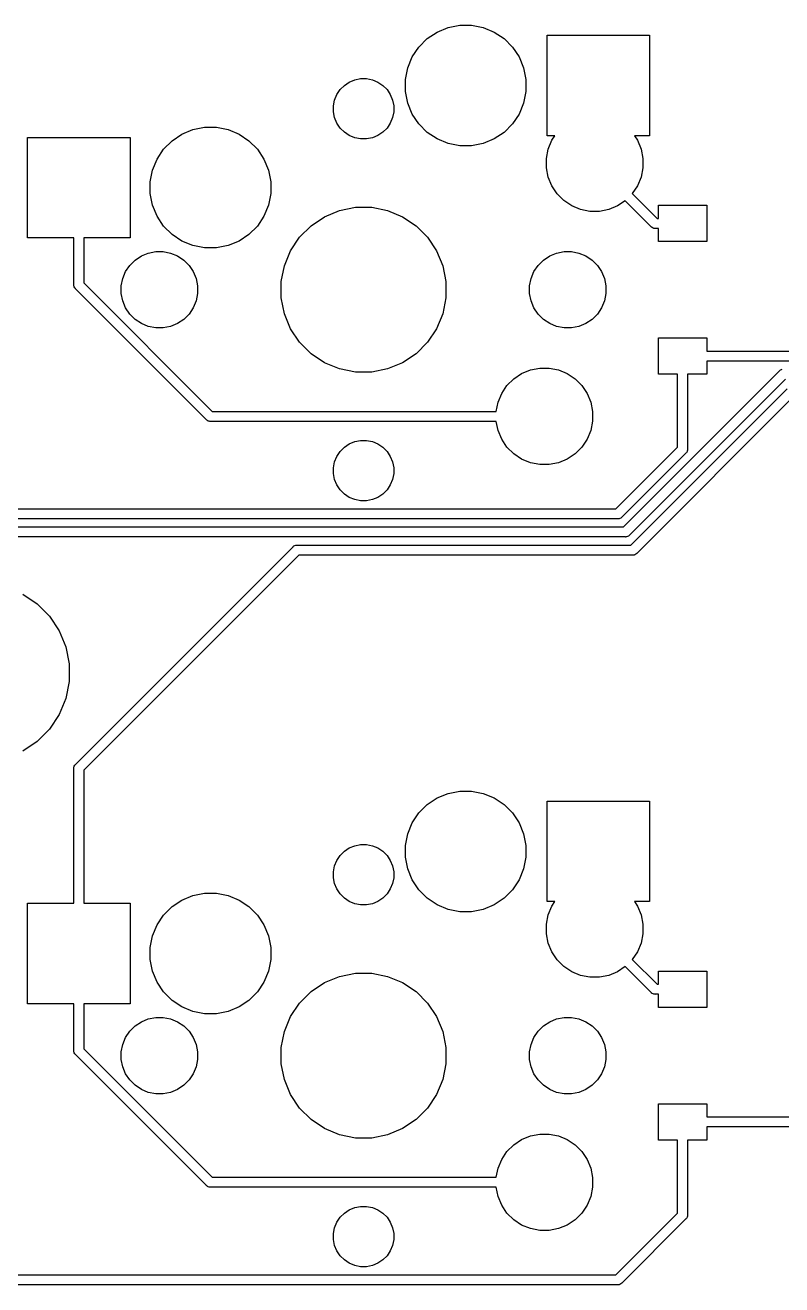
# Model space of a CAD drawing. Extents: x 52 to 337, y -160 to -34.
# Drawn here: x 215.42 to 234.24, y -75.55 to -44.22 of the extents above; entities that cross this region are included whole.
import ezdxf

# ---------------------------------------------------------------- set-up
doc = ezdxf.new("R2010")
doc.units = 0
doc.layers.add('BLACK', color=7, linetype='CONTINUOUS')

msp = doc.modelspace()

# ---------------------------------------------------------------- linework, layer by layer
at = {"layer": 'BLACK', "linetype": 'CONTINUOUS'}
for p, q in [((225.421, -44.5549), (225.667, -44.3907)), ((225.667, -44.3907), (225.94, -44.2776)), ((225.94, -44.2776), (226.23, -44.22)), ((226.23, -44.22), (226.525, -44.22)), ((226.525, -44.22), (226.815, -44.2776)), ((226.815, -44.2776), (227.088, -44.3907)), ((227.088, -44.3907), (227.334, -44.5549)), ((228.404, -46.97), (228.404, -44.47)), ((228.404, -44.47), (230.954, -44.47)), ((230.954, -44.47), (230.954, -46.97)), ((225.048, -45.0095), (225.212, -44.7638)), ((225.212, -44.7638), (225.421, -44.5549)), ((227.334, -44.5549), (227.543, -44.7638)), ((227.543, -44.7638), (227.707, -45.0095)), ((224.935, -45.2825), (225.048, -45.0095)), ((227.707, -45.0095), (227.82, -45.2825)), ((224.877, -45.5723), (224.935, -45.2825)), ((227.82, -45.2825), (227.877, -45.5723)), ((223.255, -45.8219), (223.359, -45.7174)), ((223.359, -45.7174), (223.482, -45.6354)), ((223.482, -45.6354), (223.619, -45.5788)), ((223.619, -45.5788), (223.764, -45.55)), ((223.764, -45.55), (223.911, -45.55)), ((223.911, -45.55), (224.056, -45.5788)), ((224.056, -45.5788), (224.193, -45.6354)), ((224.193, -45.6354), (224.316, -45.7174)), ((224.316, -45.7174), (224.42, -45.8219)), ((224.877, -45.8677), (224.877, -45.5723)), ((227.877, -45.5723), (227.877, -45.8677)), ((223.116, -46.0812), (223.173, -45.9447)), ((223.173, -45.9447), (223.255, -45.8219)), ((224.42, -45.8219), (224.502, -45.9447)), ((224.502, -45.9447), (224.559, -46.0812)), ((224.935, -46.1575), (224.877, -45.8677)), ((227.877, -45.8677), (227.82, -46.1575)), ((223.087, -46.2261), (223.116, -46.0812)), ((223.087, -46.3739), (223.087, -46.2261)), ((224.559, -46.0812), (224.587, -46.2261)), ((224.587, -46.2261), (224.587, -46.3739)), ((225.048, -46.4305), (224.935, -46.1575)), ((227.82, -46.1575), (227.707, -46.4305)), ((223.116, -46.5188), (223.087, -46.3739)), ((223.173, -46.6553), (223.116, -46.5188)), ((223.255, -46.7781), (223.173, -46.6553)), ((224.502, -46.6553), (224.42, -46.7781)), ((224.559, -46.5188), (224.502, -46.6553)), ((224.587, -46.3739), (224.559, -46.5188)), ((225.212, -46.6762), (225.048, -46.4305)), ((225.421, -46.8851), (225.212, -46.6762)), ((227.543, -46.6762), (227.334, -46.8851)), ((227.707, -46.4305), (227.543, -46.6762)), ((219.071, -47.0949), (219.317, -46.9307)), ((219.317, -46.9307), (219.59, -46.8176)), ((219.59, -46.8176), (219.88, -46.76)), ((219.88, -46.76), (220.175, -46.76)), ((220.175, -46.76), (220.465, -46.8176)), ((220.465, -46.8176), (220.738, -46.9307)), ((220.738, -46.9307), (220.984, -47.0949)), ((223.359, -46.8826), (223.255, -46.7781)), ((223.482, -46.9646), (223.359, -46.8826)), ((223.619, -47.0212), (223.482, -46.9646)), ((224.193, -46.9646), (224.056, -47.0212)), ((224.316, -46.8826), (224.193, -46.9646)), ((224.42, -46.7781), (224.316, -46.8826)), ((225.667, -47.0493), (225.421, -46.8851)), ((227.334, -46.8851), (227.088, -47.0493)), ((228.599, -46.97), (228.404, -46.97)), ((228.524, -47.0816), (228.599, -46.97)), ((230.954, -46.97), (230.576, -46.97)), ((230.576, -46.97), (230.651, -47.0816)), ((215.477, -49.51), (215.477, -47.01)), ((215.477, -47.01), (218.028, -47.01)), ((218.028, -47.01), (218.028, -49.51)), ((218.698, -47.5495), (218.862, -47.3038)), ((218.862, -47.3038), (219.071, -47.0949)), ((220.984, -47.0949), (221.193, -47.3038)), ((221.193, -47.3038), (221.357, -47.5495)), ((223.764, -47.05), (223.619, -47.0212)), ((223.911, -47.05), (223.764, -47.05)), ((224.056, -47.0212), (223.911, -47.05)), ((225.94, -47.1624), (225.667, -47.0493)), ((226.23, -47.22), (225.94, -47.1624)), ((226.525, -47.22), (226.23, -47.22)), ((226.815, -47.1624), (226.525, -47.22)), ((227.088, -47.0493), (226.815, -47.1624)), ((228.387, -47.5318), (228.434, -47.3)), ((228.434, -47.3), (228.524, -47.0816)), ((230.651, -47.0816), (230.741, -47.3)), ((230.741, -47.3), (230.787, -47.5318)), ((218.585, -47.8225), (218.698, -47.5495)), ((221.357, -47.5495), (221.47, -47.8225)), ((228.387, -47.7682), (228.387, -47.5318)), ((230.787, -47.5318), (230.787, -47.7682)), ((218.528, -48.1123), (218.585, -47.8225)), ((221.47, -47.8225), (221.528, -48.1123)), ((228.434, -48), (228.387, -47.7682)), ((230.787, -47.7682), (230.741, -48)), ((218.528, -48.4077), (218.528, -48.1123)), ((221.528, -48.1123), (221.528, -48.4077)), ((228.524, -48.2184), (228.434, -48)), ((228.655, -48.415), (228.524, -48.2184)), ((230.651, -48.2184), (230.523, -48.4092)), ((230.741, -48), (230.651, -48.2184)), ((218.585, -48.6975), (218.528, -48.4077)), ((221.528, -48.4077), (221.47, -48.6975)), ((228.823, -48.5821), (228.655, -48.415)), ((230.523, -48.4092), (231.139, -49.025)), ((218.698, -48.9705), (218.585, -48.6975)), ((221.47, -48.6975), (221.357, -48.9705)), ((222.866, -48.9833), (223.24, -48.8288)), ((223.24, -48.8288), (223.636, -48.75)), ((223.636, -48.75), (224.039, -48.75)), ((224.039, -48.75), (224.435, -48.8288)), ((224.435, -48.8288), (224.809, -48.9833)), ((229.019, -48.7134), (228.823, -48.5821)), ((229.237, -48.8039), (229.019, -48.7134)), ((229.469, -48.85), (229.237, -48.8039)), ((229.706, -48.85), (229.469, -48.85)), ((229.938, -48.8039), (229.706, -48.85)), ((230.156, -48.7134), (229.938, -48.8039)), ((230.347, -48.586), (230.156, -48.7134)), ((230.995, -49.2341), (230.347, -48.586)), ((231.175, -49.025), (231.175, -48.7)), ((231.175, -48.7), (232.375, -48.7)), ((232.375, -48.7), (232.375, -49.6)), ((218.862, -49.2162), (218.698, -48.9705)), ((221.357, -48.9705), (221.193, -49.2162)), ((222.531, -49.2077), (222.866, -48.9833)), ((224.809, -48.9833), (225.144, -49.2077)), ((231.139, -49.025), (231.175, -49.025)), ((219.071, -49.4251), (218.862, -49.2162)), ((219.317, -49.5893), (219.071, -49.4251)), ((220.984, -49.4251), (220.738, -49.5893)), ((221.193, -49.2162), (220.984, -49.4251)), ((222.021, -49.829), (222.245, -49.4932)), ((222.245, -49.4932), (222.531, -49.2077)), ((225.144, -49.2077), (225.43, -49.4932)), ((225.43, -49.4932), (225.654, -49.829)), ((230.999, -49.2388), (230.995, -49.2341)), ((231.003, -49.2427), (230.999, -49.2388)), ((231.015, -49.2524), (231.003, -49.2427)), ((231.003, -49.2427), (231.003, -49.2427)), ((231.018, -49.2544), (231.015, -49.2524)), ((231.039, -49.266), (231.018, -49.2544)), ((231.063, -49.2732), (231.039, -49.266)), ((231.081, -49.275), (231.063, -49.2732)), ((231.087, -49.2756), (231.081, -49.275)), ((231.081, -49.275), (231.081, -49.275)), ((231.094, -49.275), (231.087, -49.2756)), ((231.175, -49.275), (231.094, -49.275)), ((231.175, -49.6), (231.175, -49.275)), ((216.627, -49.51), (215.477, -49.51)), ((216.627, -50.6759), (216.627, -49.51)), ((218.028, -49.51), (216.877, -49.51)), ((216.877, -49.51), (216.877, -50.6302)), ((219.59, -49.7024), (219.317, -49.5893)), ((219.88, -49.76), (219.59, -49.7024)), ((220.175, -49.76), (219.88, -49.76)), ((220.465, -49.7024), (220.175, -49.76)), ((220.738, -49.5893), (220.465, -49.7024)), ((232.375, -49.6), (231.175, -49.6)), ((218.02, -50.1944), (218.152, -50.0621)), ((218.152, -50.0621), (218.308, -49.9581)), ((218.308, -49.9581), (218.48, -49.8865)), ((218.48, -49.8865), (218.664, -49.85)), ((218.664, -49.85), (218.851, -49.85)), ((218.851, -49.85), (219.035, -49.8865)), ((219.035, -49.8865), (219.207, -49.9581)), ((219.207, -49.9581), (219.363, -50.0621)), ((219.363, -50.0621), (219.495, -50.1944)), ((221.866, -50.202), (222.021, -49.829)), ((225.654, -49.829), (225.809, -50.202)), ((228.18, -50.1944), (228.312, -50.0621)), ((228.312, -50.0621), (228.468, -49.9581)), ((228.468, -49.9581), (228.64, -49.8865)), ((228.64, -49.8865), (228.824, -49.85)), ((228.824, -49.85), (229.011, -49.85)), ((229.011, -49.85), (229.195, -49.8865)), ((229.195, -49.8865), (229.367, -49.9581)), ((229.367, -49.9581), (229.523, -50.0621)), ((229.523, -50.0621), (229.655, -50.1944)), ((217.844, -50.5229), (217.916, -50.35)), ((217.916, -50.35), (218.02, -50.1944)), ((219.495, -50.1944), (219.599, -50.35)), ((219.599, -50.35), (219.671, -50.5229)), ((221.787, -50.5981), (221.866, -50.202)), ((225.809, -50.202), (225.887, -50.5981)), ((228.004, -50.5229), (228.076, -50.35)), ((228.076, -50.35), (228.18, -50.1944)), ((229.655, -50.1944), (229.759, -50.35)), ((229.759, -50.35), (229.831, -50.5229)), ((216.627, -50.682), (216.627, -50.6759)), ((216.627, -50.6881), (216.627, -50.682)), ((216.629, -50.7065), (216.627, -50.6881)), ((216.627, -50.6881), (216.627, -50.6881)), ((216.636, -50.7301), (216.629, -50.7065)), ((216.648, -50.7518), (216.636, -50.7301)), ((216.664, -50.7708), (216.648, -50.7518)), ((216.877, -50.6302), (220.072, -53.825)), ((217.807, -50.7064), (217.844, -50.5229)), ((217.807, -50.8936), (217.807, -50.7064)), ((219.671, -50.5229), (219.707, -50.7064)), ((219.707, -50.7064), (219.707, -50.8936)), ((221.787, -51.0019), (221.787, -50.5981)), ((225.887, -50.5981), (225.887, -51.0019)), ((227.968, -50.7064), (228.004, -50.5229)), ((227.968, -50.8936), (227.968, -50.7064)), ((229.831, -50.5229), (229.867, -50.7064)), ((229.867, -50.7064), (229.867, -50.8936)), ((216.668, -50.7747), (216.664, -50.7708)), ((219.928, -54.0341), (216.668, -50.7747)), ((217.844, -51.0771), (217.807, -50.8936)), ((219.707, -50.8936), (219.671, -51.0771)), ((221.866, -51.398), (221.787, -51.0019)), ((225.887, -51.0019), (225.809, -51.398)), ((228.004, -51.0771), (227.968, -50.8936)), ((229.867, -50.8936), (229.831, -51.0771)), ((217.916, -51.25), (217.844, -51.0771)), ((218.02, -51.4056), (217.916, -51.25)), ((219.599, -51.25), (219.495, -51.4056)), ((219.671, -51.0771), (219.599, -51.25)), ((228.076, -51.25), (228.004, -51.0771)), ((228.18, -51.4056), (228.076, -51.25)), ((229.759, -51.25), (229.655, -51.4056)), ((229.831, -51.0771), (229.759, -51.25)), ((218.152, -51.5379), (218.02, -51.4056)), ((218.308, -51.6419), (218.152, -51.5379)), ((218.48, -51.7135), (218.308, -51.6419)), ((219.207, -51.6419), (219.035, -51.7135)), ((219.363, -51.5379), (219.207, -51.6419)), ((219.495, -51.4056), (219.363, -51.5379)), ((222.021, -51.771), (221.866, -51.398)), ((225.809, -51.398), (225.654, -51.771)), ((228.312, -51.5379), (228.18, -51.4056)), ((228.468, -51.6419), (228.312, -51.5379)), ((228.64, -51.7135), (228.468, -51.6419)), ((229.367, -51.6419), (229.195, -51.7135)), ((229.523, -51.5379), (229.367, -51.6419)), ((229.655, -51.4056), (229.523, -51.5379)), ((218.664, -51.75), (218.48, -51.7135)), ((218.851, -51.75), (218.664, -51.75)), ((219.035, -51.7135), (218.851, -51.75)), ((222.245, -52.1068), (222.021, -51.771)), ((225.654, -51.771), (225.43, -52.1068)), ((228.824, -51.75), (228.64, -51.7135)), ((229.011, -51.75), (228.824, -51.75)), ((229.195, -51.7135), (229.011, -51.75)), ((231.175, -52.9), (231.175, -52)), ((231.175, -52), (232.375, -52)), ((232.375, -52), (232.375, -52.325)), ((222.531, -52.3923), (222.245, -52.1068)), ((225.43, -52.1068), (225.144, -52.3923)), ((222.866, -52.6167), (222.531, -52.3923)), ((223.24, -52.7712), (222.866, -52.6167)), ((224.809, -52.6167), (224.435, -52.7712)), ((225.144, -52.3923), (224.809, -52.6167)), ((232.375, -52.325), (248.329, -52.325)), ((248.375, -52.575), (232.375, -52.575)), ((232.375, -52.575), (232.375, -52.9)), ((223.636, -52.85), (223.24, -52.7712)), ((224.039, -52.85), (223.636, -52.85)), ((224.435, -52.7712), (224.039, -52.85)), ((227.573, -53.0179), (227.769, -52.8866)), ((227.769, -52.8866), (227.987, -52.7961)), ((227.987, -52.7961), (228.219, -52.75)), ((228.219, -52.75), (228.456, -52.75)), ((228.456, -52.75), (228.688, -52.7961)), ((228.688, -52.7961), (228.906, -52.8866)), ((228.906, -52.8866), (229.102, -53.0179)), ((230.303, -56.7), (234.187, -52.8159)), ((231.65, -52.9), (231.175, -52.9)), ((231.65, -54.717), (231.65, -52.9)), ((232.375, -52.9), (231.9, -52.9)), ((231.9, -52.9), (231.9, -54.7626)), ((234.187, -52.8159), (234.191, -52.8112)), ((234.191, -52.8112), (234.196, -52.8073)), ((234.196, -52.8073), (234.21, -52.7956)), ((234.196, -52.8073), (234.196, -52.8073)), ((234.21, -52.7956), (234.232, -52.784)), ((234.232, -52.784), (234.256, -52.7768)), ((227.274, -53.3816), (227.405, -53.185)), ((227.405, -53.185), (227.573, -53.0179)), ((229.102, -53.0179), (229.27, -53.185)), ((229.27, -53.185), (229.401, -53.3816)), ((234.332, -53.025), (230.448, -56.9091)), ((227.184, -53.6), (227.274, -53.3816)), ((229.401, -53.3816), (229.491, -53.6)), ((230.49, -57.15), (234.374, -53.266)), ((234.518, -53.475), (230.634, -57.3591)), ((220.072, -53.825), (227.139, -53.825)), ((227.139, -53.825), (227.184, -53.6)), ((229.491, -53.6), (229.537, -53.8318)), ((229.537, -53.8318), (229.537, -54.0682)), ((219.932, -54.0388), (219.928, -54.0341)), ((219.936, -54.0427), (219.932, -54.0388)), ((219.951, -54.0544), (219.936, -54.0427)), ((219.936, -54.0427), (219.936, -54.0427)), ((219.959, -54.059), (219.951, -54.0544)), ((219.972, -54.066), (219.959, -54.059)), ((219.996, -54.0732), (219.972, -54.066)), ((220.014, -54.075), (219.996, -54.0732)), ((220.02, -54.0756), (220.014, -54.075)), ((220.014, -54.075), (220.014, -54.075)), ((220.027, -54.075), (220.02, -54.0756)), ((227.139, -54.075), (220.027, -54.075)), ((227.184, -54.3), (227.139, -54.075)), ((229.537, -54.0682), (229.491, -54.3)), ((227.274, -54.5184), (227.184, -54.3)), ((229.491, -54.3), (229.401, -54.5184)), ((223.173, -54.9447), (223.255, -54.8219)), ((223.255, -54.8219), (223.359, -54.7174)), ((223.359, -54.7174), (223.482, -54.6354)), ((223.482, -54.6354), (223.619, -54.5788)), ((223.619, -54.5788), (223.764, -54.55)), ((223.764, -54.55), (223.911, -54.55)), ((223.911, -54.55), (224.056, -54.5788)), ((224.056, -54.5788), (224.193, -54.6354)), ((224.193, -54.6354), (224.316, -54.7174)), ((224.316, -54.7174), (224.42, -54.8219)), ((224.42, -54.8219), (224.502, -54.9447)), ((227.405, -54.715), (227.274, -54.5184)), ((227.573, -54.8821), (227.405, -54.715)), ((229.27, -54.715), (229.102, -54.8821)), ((229.401, -54.5184), (229.27, -54.715)), ((230.117, -56.25), (231.65, -54.717)), ((231.888, -54.8219), (231.879, -54.8385)), ((231.891, -54.8168), (231.888, -54.8219)), ((231.898, -54.7933), (231.891, -54.8168)), ((231.9, -54.7749), (231.898, -54.7933)), ((231.9, -54.7626), (231.901, -54.7687)), ((231.901, -54.7687), (231.9, -54.7749)), ((231.9, -54.7749), (231.9, -54.7749)), ((223.087, -55.2261), (223.116, -55.0812)), ((223.116, -55.0812), (223.173, -54.9447)), ((224.502, -54.9447), (224.559, -55.0812)), ((224.559, -55.0812), (224.587, -55.2261)), ((227.769, -55.0134), (227.573, -54.8821)), ((227.987, -55.1039), (227.769, -55.0134)), ((228.219, -55.15), (227.987, -55.1039)), ((228.688, -55.1039), (228.456, -55.15)), ((228.906, -55.0134), (228.688, -55.1039)), ((229.102, -54.8821), (228.906, -55.0134)), ((231.859, -54.8615), (230.261, -56.459)), ((231.864, -54.8576), (231.859, -54.8615)), ((231.868, -54.8528), (231.864, -54.8576)), ((231.879, -54.8385), (231.868, -54.8528)), ((231.868, -54.8528), (231.868, -54.8528)), ((223.087, -55.3739), (223.087, -55.2261)), ((223.116, -55.5188), (223.087, -55.3739)), ((224.587, -55.3739), (224.559, -55.5188)), ((224.587, -55.2261), (224.587, -55.3739)), ((228.456, -55.15), (228.219, -55.15)), ((223.173, -55.6553), (223.116, -55.5188)), ((223.255, -55.7781), (223.173, -55.6553)), ((224.502, -55.6553), (224.42, -55.7781)), ((224.559, -55.5188), (224.502, -55.6553)), ((223.359, -55.8826), (223.255, -55.7781)), ((223.482, -55.9646), (223.359, -55.8826)), ((223.619, -56.0212), (223.482, -55.9646)), ((223.764, -56.05), (223.619, -56.0212)), ((223.911, -56.05), (223.764, -56.05)), ((224.056, -56.0212), (223.911, -56.05)), ((224.193, -55.9646), (224.056, -56.0212)), ((224.316, -55.8826), (224.193, -55.9646)), ((224.42, -55.7781), (224.316, -55.8826)), ((215.177, -56.25), (230.117, -56.25)), ((212.214, -56.7), (230.303, -56.7)), ((230.163, -56.5), (215.131, -56.5)), ((230.169, -56.5006), (230.163, -56.5)), ((230.175, -56.5), (230.169, -56.5006)), ((230.193, -56.4982), (230.175, -56.5)), ((230.175, -56.5), (230.175, -56.5)), ((230.217, -56.491), (230.193, -56.4982)), ((230.239, -56.4794), (230.217, -56.491)), ((230.258, -56.4638), (230.239, -56.4794)), ((230.261, -56.459), (230.258, -56.4638)), ((230.349, -56.95), (212.169, -56.95)), ((230.355, -56.9506), (230.349, -56.95)), ((230.361, -56.95), (230.355, -56.9506)), ((230.38, -56.9482), (230.361, -56.95)), ((230.361, -56.95), (230.361, -56.95)), ((230.403, -56.9411), (230.38, -56.9482)), ((230.425, -56.9294), (230.403, -56.9411)), ((230.444, -56.9138), (230.425, -56.9294)), ((230.448, -56.9091), (230.444, -56.9138)), ((216.668, -62.6048), (222.082, -57.191)), ((222.082, -57.191), (222.086, -57.1862)), ((222.086, -57.1862), (222.091, -57.1823)), ((222.091, -57.1823), (222.105, -57.1706)), ((222.105, -57.1706), (222.127, -57.159)), ((222.127, -57.159), (222.151, -57.1518)), ((222.151, -57.1518), (222.169, -57.15)), ((222.169, -57.15), (222.175, -57.1494)), ((222.169, -57.15), (222.169, -57.15)), ((222.175, -57.1494), (222.181, -57.15)), ((222.181, -57.15), (230.49, -57.15)), ((222.227, -57.4), (216.877, -62.7493)), ((230.535, -57.4), (222.227, -57.4)), ((230.542, -57.4006), (230.535, -57.4)), ((230.548, -57.4), (230.542, -57.4006)), ((230.566, -57.3982), (230.548, -57.4)), ((230.548, -57.4), (230.548, -57.4)), ((230.59, -57.3911), (230.566, -57.3982)), ((230.611, -57.3795), (230.59, -57.3911)), ((230.63, -57.3638), (230.611, -57.3795)), ((230.634, -57.3591), (230.63, -57.3638)), ((215.355, -58.3754), (215.715, -58.6161)), ((215.715, -58.6161), (216.021, -58.9226)), ((216.021, -58.9226), (216.262, -59.2829)), ((216.262, -59.2829), (216.428, -59.6833)), ((216.428, -59.6833), (216.512, -60.1083)), ((216.512, -60.1083), (216.512, -60.5417)), ((216.512, -60.5417), (216.428, -60.9667)), ((216.428, -60.9667), (216.262, -61.3671)), ((216.262, -61.3671), (216.021, -61.7274)), ((215.715, -62.0339), (215.355, -62.2746)), ((216.021, -61.7274), (215.715, -62.0339)), ((216.629, -62.673), (216.636, -62.6495)), ((216.636, -62.6495), (216.648, -62.6278)), ((216.648, -62.6278), (216.66, -62.6135)), ((216.66, -62.6135), (216.664, -62.6087)), ((216.66, -62.6135), (216.66, -62.6135)), ((216.664, -62.6087), (216.668, -62.6048)), ((216.627, -62.6975), (216.629, -62.673)), ((216.627, -62.7037), (216.627, -62.6975)), ((216.627, -66.06), (216.627, -62.7037)), ((216.877, -62.7493), (216.877, -66.06)), ((225.94, -63.3276), (226.23, -63.27)), ((226.23, -63.27), (226.525, -63.27)), ((226.525, -63.27), (226.815, -63.3276)), ((225.421, -63.6049), (225.667, -63.4407)), ((225.667, -63.4407), (225.94, -63.3276)), ((226.815, -63.3276), (227.088, -63.4407)), ((227.088, -63.4407), (227.334, -63.6049)), ((228.404, -66.02), (228.404, -63.52)), ((228.404, -63.52), (230.954, -63.52)), ((230.954, -63.52), (230.954, -66.02)), ((225.048, -64.0595), (225.212, -63.8138)), ((225.212, -63.8138), (225.421, -63.6049)), ((227.334, -63.6049), (227.543, -63.8138)), ((227.543, -63.8138), (227.707, -64.0595)), ((224.935, -64.3325), (225.048, -64.0595)), ((227.707, -64.0595), (227.82, -64.3325)), ((224.877, -64.6223), (224.935, -64.3325)), ((227.82, -64.3325), (227.877, -64.6223)), ((223.255, -64.8719), (223.359, -64.7674)), ((223.359, -64.7674), (223.482, -64.6854)), ((223.482, -64.6854), (223.619, -64.6288)), ((223.619, -64.6288), (223.764, -64.6)), ((223.764, -64.6), (223.911, -64.6)), ((223.911, -64.6), (224.056, -64.6288)), ((224.056, -64.6288), (224.193, -64.6854)), ((224.193, -64.6854), (224.316, -64.7674)), ((224.316, -64.7674), (224.42, -64.8719)), ((224.877, -64.9177), (224.877, -64.6223)), ((227.877, -64.6223), (227.877, -64.9177)), ((223.087, -65.2761), (223.116, -65.1312)), ((223.116, -65.1312), (223.173, -64.9947)), ((223.173, -64.9947), (223.255, -64.8719)), ((224.42, -64.8719), (224.502, -64.9947)), ((224.502, -64.9947), (224.559, -65.1312)), ((224.559, -65.1312), (224.587, -65.2761)), ((224.935, -65.2075), (224.877, -64.9177)), ((227.877, -64.9177), (227.82, -65.2075)), ((223.087, -65.4239), (223.087, -65.2761)), ((223.116, -65.5688), (223.087, -65.4239)), ((224.587, -65.4239), (224.559, -65.5688)), ((224.587, -65.2761), (224.587, -65.4239)), ((225.048, -65.4805), (224.935, -65.2075)), ((225.212, -65.7262), (225.048, -65.4805)), ((227.707, -65.4805), (227.543, -65.7262)), ((227.82, -65.2075), (227.707, -65.4805)), ((223.173, -65.7053), (223.116, -65.5688)), ((223.255, -65.8281), (223.173, -65.7053)), ((224.502, -65.7053), (224.42, -65.8281)), ((224.559, -65.5688), (224.502, -65.7053)), ((225.421, -65.9351), (225.212, -65.7262)), ((227.543, -65.7262), (227.334, -65.9351)), ((215.477, -68.56), (215.477, -66.06)), ((215.477, -66.06), (216.627, -66.06)), ((216.877, -66.06), (218.027, -66.06)), ((218.027, -66.06), (218.027, -68.56)), ((219.071, -66.1449), (219.317, -65.9807)), ((219.317, -65.9807), (219.59, -65.8676)), ((219.59, -65.8676), (219.88, -65.81)), ((219.88, -65.81), (220.175, -65.81)), ((220.175, -65.81), (220.465, -65.8676)), ((220.465, -65.8676), (220.738, -65.9807)), ((220.738, -65.9807), (220.984, -66.1449)), ((223.359, -65.9326), (223.255, -65.8281)), ((223.482, -66.0146), (223.359, -65.9326)), ((223.619, -66.0712), (223.482, -66.0146)), ((223.764, -66.1), (223.619, -66.0712)), ((223.911, -66.1), (223.764, -66.1)), ((224.056, -66.0712), (223.911, -66.1)), ((224.193, -66.0146), (224.056, -66.0712)), ((224.316, -65.9326), (224.193, -66.0146)), ((224.42, -65.8281), (224.316, -65.9326)), ((225.667, -66.0993), (225.421, -65.9351)), ((225.94, -66.2124), (225.667, -66.0993)), ((227.088, -66.0993), (226.815, -66.2124)), ((227.334, -65.9351), (227.088, -66.0993)), ((228.599, -66.02), (228.404, -66.02)), ((228.524, -66.1316), (228.599, -66.02)), ((230.954, -66.02), (230.576, -66.02)), ((230.576, -66.02), (230.651, -66.1316)), ((218.698, -66.5995), (218.862, -66.3538)), ((218.862, -66.3538), (219.071, -66.1449)), ((220.984, -66.1449), (221.193, -66.3538)), ((221.193, -66.3538), (221.357, -66.5995)), ((226.23, -66.27), (225.94, -66.2124)), ((226.525, -66.27), (226.23, -66.27)), ((226.815, -66.2124), (226.525, -66.27)), ((228.387, -66.5818), (228.434, -66.35)), ((228.434, -66.35), (228.524, -66.1316)), ((230.651, -66.1316), (230.741, -66.35)), ((230.741, -66.35), (230.787, -66.5818)), ((218.585, -66.8725), (218.698, -66.5995)), ((221.357, -66.5995), (221.47, -66.8725)), ((228.387, -66.8182), (228.387, -66.5818)), ((230.787, -66.5818), (230.787, -66.8182)), ((218.527, -67.1623), (218.585, -66.8725)), ((221.47, -66.8725), (221.527, -67.1623)), ((228.434, -67.05), (228.387, -66.8182)), ((230.787, -66.8182), (230.741, -67.05)), ((218.527, -67.4577), (218.527, -67.1623)), ((221.527, -67.1623), (221.527, -67.4577)), ((228.524, -67.2684), (228.434, -67.05)), ((228.655, -67.465), (228.524, -67.2684)), ((230.651, -67.2684), (230.523, -67.4592)), ((230.741, -67.05), (230.651, -67.2684)), ((218.585, -67.7475), (218.527, -67.4577)), ((221.527, -67.4577), (221.47, -67.7475)), ((228.823, -67.6321), (228.655, -67.465)), ((229.019, -67.7634), (228.823, -67.6321)), ((230.347, -67.636), (230.156, -67.7634)), ((230.995, -68.2841), (230.347, -67.636)), ((230.523, -67.4592), (231.139, -68.075)), ((218.698, -68.0205), (218.585, -67.7475)), ((221.47, -67.7475), (221.357, -68.0205)), ((222.866, -68.0333), (223.24, -67.8788)), ((223.24, -67.8788), (223.636, -67.8)), ((223.636, -67.8), (224.039, -67.8)), ((224.039, -67.8), (224.435, -67.8788)), ((224.435, -67.8788), (224.809, -68.0333)), ((229.237, -67.8539), (229.019, -67.7634)), ((229.469, -67.9), (229.237, -67.8539)), ((229.706, -67.9), (229.469, -67.9)), ((229.938, -67.8539), (229.706, -67.9)), ((230.156, -67.7634), (229.938, -67.8539)), ((231.175, -68.075), (231.175, -67.75)), ((231.175, -67.75), (232.375, -67.75)), ((232.375, -67.75), (232.375, -68.65)), ((218.862, -68.2662), (218.698, -68.0205)), ((219.071, -68.4751), (218.862, -68.2662)), ((221.193, -68.2662), (220.984, -68.4751)), ((221.357, -68.0205), (221.193, -68.2662)), ((222.245, -68.5432), (222.531, -68.2577)), ((222.531, -68.2577), (222.866, -68.0333)), ((224.809, -68.0333), (225.144, -68.2577)), ((225.144, -68.2577), (225.43, -68.5432)), ((230.999, -68.2888), (230.995, -68.2841)), ((231.003, -68.2927), (230.999, -68.2888)), ((231.015, -68.3024), (231.003, -68.2927)), ((231.003, -68.2927), (231.003, -68.2927)), ((231.139, -68.075), (231.175, -68.075)), ((216.627, -68.56), (215.477, -68.56)), ((216.627, -69.7259), (216.627, -68.56)), ((218.027, -68.56), (216.877, -68.56)), ((216.877, -68.56), (216.877, -69.6802)), ((219.317, -68.6393), (219.071, -68.4751)), ((220.984, -68.4751), (220.738, -68.6393)), ((222.021, -68.879), (222.245, -68.5432)), ((225.43, -68.5432), (225.654, -68.879)), ((231.018, -68.3044), (231.015, -68.3024)), ((231.039, -68.316), (231.018, -68.3044)), ((231.063, -68.3232), (231.039, -68.316)), ((231.081, -68.325), (231.063, -68.3232)), ((231.087, -68.3256), (231.081, -68.325)), ((231.081, -68.325), (231.081, -68.325)), ((231.094, -68.325), (231.087, -68.3256)), ((231.175, -68.325), (231.094, -68.325)), ((231.175, -68.65), (231.175, -68.325)), ((218.48, -68.9365), (218.664, -68.9)), ((218.664, -68.9), (218.851, -68.9)), ((218.851, -68.9), (219.035, -68.9365)), ((219.59, -68.7524), (219.317, -68.6393)), ((219.88, -68.81), (219.59, -68.7524)), ((220.175, -68.81), (219.88, -68.81)), ((220.465, -68.7524), (220.175, -68.81)), ((220.738, -68.6393), (220.465, -68.7524)), ((221.866, -69.252), (222.021, -68.879)), ((225.654, -68.879), (225.809, -69.252)), ((228.64, -68.9365), (228.824, -68.9)), ((228.824, -68.9), (229.011, -68.9)), ((229.011, -68.9), (229.195, -68.9365)), ((232.375, -68.65), (231.175, -68.65)), ((218.02, -69.2444), (218.152, -69.1121)), ((218.152, -69.1121), (218.308, -69.0081)), ((218.308, -69.0081), (218.48, -68.9365)), ((219.035, -68.9365), (219.207, -69.0081)), ((219.207, -69.0081), (219.363, -69.1121)), ((219.363, -69.1121), (219.495, -69.2444)), ((228.18, -69.2444), (228.312, -69.1121)), ((228.312, -69.1121), (228.468, -69.0081)), ((228.468, -69.0081), (228.64, -68.9365)), ((229.195, -68.9365), (229.367, -69.0081)), ((229.367, -69.0081), (229.523, -69.1121)), ((229.523, -69.1121), (229.655, -69.2444)), ((217.844, -69.5729), (217.916, -69.4)), ((217.916, -69.4), (218.02, -69.2444)), ((219.495, -69.2444), (219.599, -69.4)), ((219.599, -69.4), (219.671, -69.5729)), ((221.787, -69.6481), (221.866, -69.252)), ((225.809, -69.252), (225.887, -69.6481)), ((228.004, -69.5729), (228.076, -69.4)), ((228.076, -69.4), (228.18, -69.2444)), ((229.655, -69.2444), (229.759, -69.4)), ((229.759, -69.4), (229.831, -69.5729)), ((216.627, -69.732), (216.627, -69.7259)), ((216.627, -69.7381), (216.627, -69.732)), ((216.629, -69.7565), (216.627, -69.7381)), ((216.627, -69.7381), (216.627, -69.7381)), ((216.636, -69.7801), (216.629, -69.7565)), ((216.648, -69.8018), (216.636, -69.7801)), ((216.664, -69.8208), (216.648, -69.8018)), ((216.668, -69.8247), (216.664, -69.8208)), ((219.928, -73.0841), (216.668, -69.8247)), ((216.877, -69.6802), (220.072, -72.875)), ((217.807, -69.7564), (217.844, -69.5729)), ((217.807, -69.9436), (217.807, -69.7564)), ((219.671, -69.5729), (219.707, -69.7564)), ((219.707, -69.7564), (219.707, -69.9436)), ((221.787, -70.0519), (221.787, -69.6481)), ((225.887, -69.6481), (225.887, -70.0519)), ((227.967, -69.7564), (228.004, -69.5729)), ((227.967, -69.9436), (227.967, -69.7564)), ((229.831, -69.5729), (229.867, -69.7564)), ((229.867, -69.7564), (229.867, -69.9436)), ((217.844, -70.1271), (217.807, -69.9436)), ((217.916, -70.3), (217.844, -70.1271)), ((219.671, -70.1271), (219.599, -70.3)), ((219.707, -69.9436), (219.671, -70.1271)), ((221.866, -70.448), (221.787, -70.0519)), ((225.887, -70.0519), (225.809, -70.448)), ((228.004, -70.1271), (227.967, -69.9436)), ((228.076, -70.3), (228.004, -70.1271)), ((229.831, -70.1271), (229.759, -70.3)), ((229.867, -69.9436), (229.831, -70.1271)), ((218.02, -70.4556), (217.916, -70.3)), ((218.152, -70.5879), (218.02, -70.4556)), ((219.495, -70.4556), (219.363, -70.5879)), ((219.599, -70.3), (219.495, -70.4556)), ((222.021, -70.821), (221.866, -70.448)), ((225.809, -70.448), (225.654, -70.821)), ((228.18, -70.4556), (228.076, -70.3)), ((228.312, -70.5879), (228.18, -70.4556)), ((229.655, -70.4556), (229.523, -70.5879)), ((229.759, -70.3), (229.655, -70.4556)), ((218.308, -70.6919), (218.152, -70.5879)), ((218.48, -70.7635), (218.308, -70.6919)), ((218.664, -70.8), (218.48, -70.7635)), ((218.851, -70.8), (218.664, -70.8)), ((219.035, -70.7635), (218.851, -70.8)), ((219.207, -70.6919), (219.035, -70.7635)), ((219.363, -70.5879), (219.207, -70.6919)), ((228.468, -70.6919), (228.312, -70.5879)), ((228.64, -70.7635), (228.468, -70.6919)), ((228.824, -70.8), (228.64, -70.7635)), ((229.011, -70.8), (228.824, -70.8)), ((229.195, -70.7635), (229.011, -70.8)), ((229.367, -70.6919), (229.195, -70.7635)), ((229.523, -70.5879), (229.367, -70.6919)), ((222.245, -71.1568), (222.021, -70.821)), ((225.654, -70.821), (225.43, -71.1568)), ((231.175, -71.95), (231.175, -71.05)), ((231.175, -71.05), (232.375, -71.05)), ((232.375, -71.05), (232.375, -71.375)), ((222.531, -71.4423), (222.245, -71.1568)), ((225.43, -71.1568), (225.144, -71.4423)), ((232.375, -71.375), (248.329, -71.375)), ((222.866, -71.6667), (222.531, -71.4423)), ((223.24, -71.8212), (222.866, -71.6667)), ((224.809, -71.6667), (224.435, -71.8212)), ((225.144, -71.4423), (224.809, -71.6667)), ((248.375, -71.625), (232.375, -71.625)), ((232.375, -71.625), (232.375, -71.95)), ((223.636, -71.9), (223.24, -71.8212)), ((224.039, -71.9), (223.636, -71.9)), ((224.435, -71.8212), (224.039, -71.9)), ((227.573, -72.0679), (227.769, -71.9366)), ((227.769, -71.9366), (227.987, -71.8461)), ((227.987, -71.8461), (228.219, -71.8)), ((228.219, -71.8), (228.456, -71.8)), ((228.456, -71.8), (228.688, -71.8461)), ((228.688, -71.8461), (228.906, -71.9366)), ((228.906, -71.9366), (229.102, -72.0679)), ((231.65, -71.95), (231.175, -71.95)), ((231.65, -73.767), (231.65, -71.95)), ((232.375, -71.95), (231.9, -71.95)), ((231.9, -71.95), (231.9, -73.8126)), ((227.274, -72.4316), (227.405, -72.235)), ((227.405, -72.235), (227.573, -72.0679)), ((229.102, -72.0679), (229.27, -72.235)), ((229.27, -72.235), (229.401, -72.4316)), ((227.139, -72.875), (227.184, -72.65)), ((227.184, -72.65), (227.274, -72.4316)), ((229.401, -72.4316), (229.491, -72.65)), ((229.491, -72.65), (229.537, -72.8818)), ((220.072, -72.875), (227.139, -72.875)), ((229.537, -72.8818), (229.537, -73.1182)), ((219.932, -73.0888), (219.928, -73.0841)), ((219.936, -73.0927), (219.932, -73.0888)), ((219.951, -73.1044), (219.936, -73.0927)), ((219.936, -73.0927), (219.936, -73.0927)), ((219.959, -73.109), (219.951, -73.1044)), ((219.972, -73.116), (219.959, -73.109)), ((219.996, -73.1232), (219.972, -73.116)), ((220.014, -73.125), (219.996, -73.1232)), ((220.02, -73.1256), (220.014, -73.125)), ((220.014, -73.125), (220.014, -73.125)), ((220.027, -73.125), (220.02, -73.1256)), ((227.139, -73.125), (220.027, -73.125)), ((227.184, -73.35), (227.139, -73.125)), ((229.537, -73.1182), (229.491, -73.35)), ((223.619, -73.6288), (223.764, -73.6)), ((223.764, -73.6), (223.911, -73.6)), ((223.911, -73.6), (224.056, -73.6288)), ((227.274, -73.5684), (227.184, -73.35)), ((227.405, -73.765), (227.274, -73.5684)), ((229.401, -73.5684), (229.27, -73.765)), ((229.491, -73.35), (229.401, -73.5684)), ((223.173, -73.9947), (223.255, -73.8719)), ((223.255, -73.8719), (223.359, -73.7674)), ((223.359, -73.7674), (223.482, -73.6854)), ((223.482, -73.6854), (223.619, -73.6288)), ((224.056, -73.6288), (224.193, -73.6854)), ((224.193, -73.6854), (224.316, -73.7674)), ((224.316, -73.7674), (224.42, -73.8719)), ((224.42, -73.8719), (224.502, -73.9947)), ((227.573, -73.9321), (227.405, -73.765)), ((227.769, -74.0634), (227.573, -73.9321)), ((229.102, -73.9321), (228.906, -74.0634)), ((229.27, -73.765), (229.102, -73.9321)), ((230.117, -75.3), (231.65, -73.767)), ((231.859, -73.9115), (230.261, -75.509)), ((231.864, -73.9076), (231.859, -73.9115)), ((231.868, -73.9028), (231.864, -73.9076)), ((231.879, -73.8885), (231.868, -73.9028)), ((231.868, -73.9028), (231.868, -73.9028)), ((231.888, -73.8719), (231.879, -73.8885)), ((231.891, -73.8668), (231.888, -73.8719)), ((231.898, -73.8433), (231.891, -73.8668)), ((231.9, -73.8249), (231.898, -73.8433)), ((231.9, -73.8126), (231.901, -73.8187)), ((231.901, -73.8187), (231.9, -73.8249)), ((231.9, -73.8249), (231.9, -73.8249)), ((223.087, -74.2761), (223.116, -74.1312)), ((223.116, -74.1312), (223.173, -73.9947)), ((224.502, -73.9947), (224.559, -74.1312)), ((224.559, -74.1312), (224.587, -74.2761)), ((227.987, -74.1539), (227.769, -74.0634)), ((228.219, -74.2), (227.987, -74.1539)), ((228.456, -74.2), (228.219, -74.2)), ((228.688, -74.1539), (228.456, -74.2)), ((228.906, -74.0634), (228.688, -74.1539)), ((223.087, -74.4239), (223.087, -74.2761)), ((223.116, -74.5688), (223.087, -74.4239)), ((224.587, -74.4239), (224.559, -74.5688)), ((224.587, -74.2761), (224.587, -74.4239)), ((223.173, -74.7053), (223.116, -74.5688)), ((223.255, -74.8281), (223.173, -74.7053)), ((223.359, -74.9326), (223.255, -74.8281)), ((224.42, -74.8281), (224.316, -74.9326)), ((224.502, -74.7053), (224.42, -74.8281)), ((224.559, -74.5688), (224.502, -74.7053)), ((223.482, -75.0146), (223.359, -74.9326)), ((223.619, -75.0712), (223.482, -75.0146)), ((223.764, -75.1), (223.619, -75.0712)), ((223.911, -75.1), (223.764, -75.1)), ((224.056, -75.0712), (223.911, -75.1)), ((224.193, -75.0146), (224.056, -75.0712)), ((224.316, -74.9326), (224.193, -75.0146)), ((215.177, -75.3), (230.117, -75.3)), ((230.163, -75.55), (215.131, -75.55)), ((230.169, -75.5506), (230.163, -75.55)), ((230.175, -75.55), (230.169, -75.5506)), ((230.193, -75.5482), (230.175, -75.55)), ((230.175, -75.55), (230.175, -75.55)), ((230.217, -75.541), (230.193, -75.5482)), ((230.239, -75.5294), (230.217, -75.541)), ((230.258, -75.5138), (230.239, -75.5294)), ((230.261, -75.509), (230.258, -75.5138))]:
    msp.add_line(p, q, dxfattribs=at)

doc.saveas('drawing.dxf')
